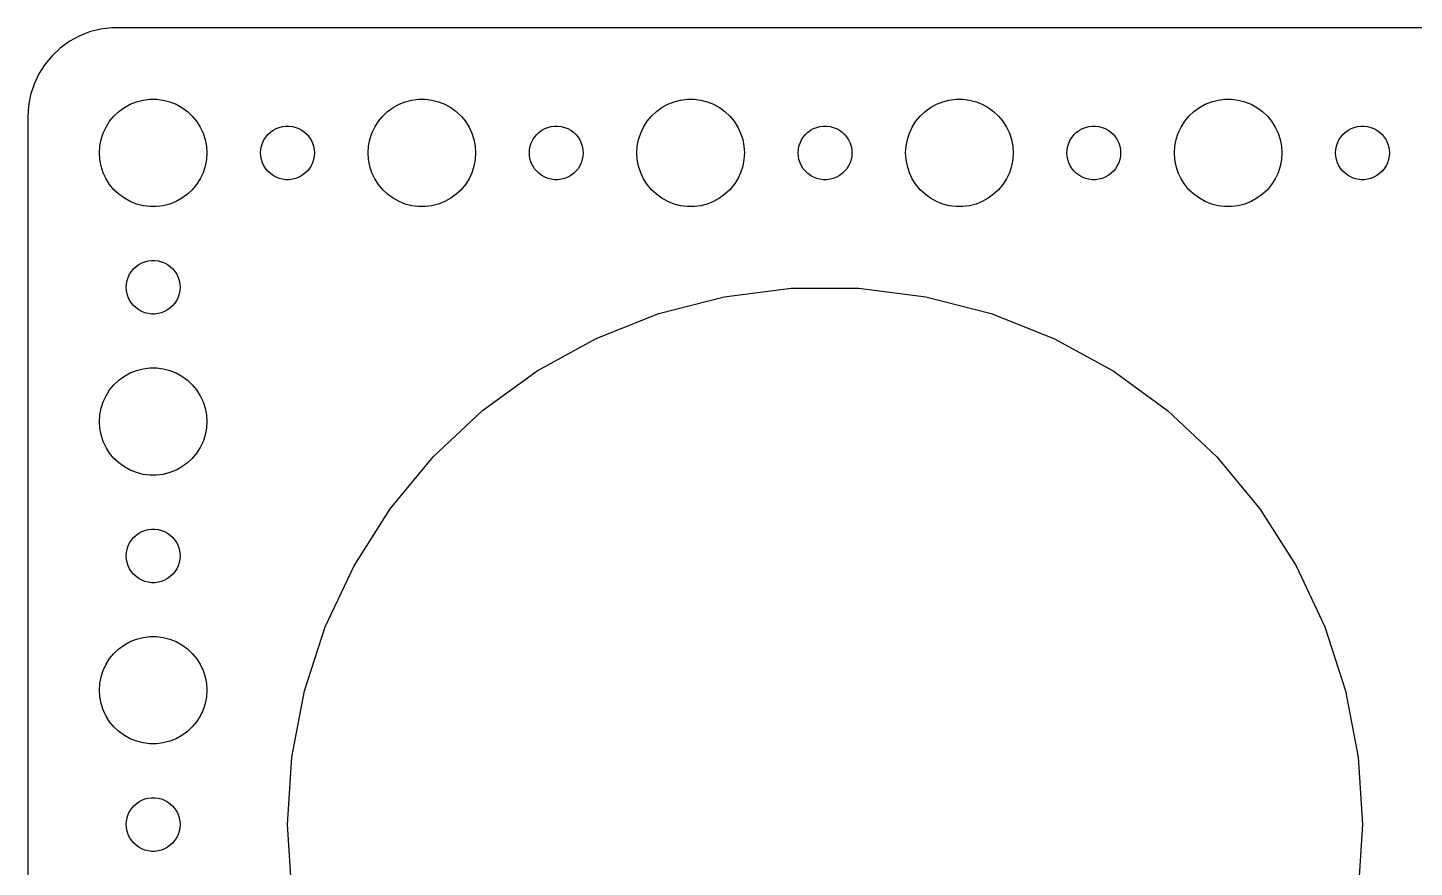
# Model space of a CAD drawing. Header units: metres. Extents: x -142 to 142, y -44 to 44.
# Drawn here: x -142 to -64.6, y -2.4 to 44.5 of the extents above; entities that cross this region are included whole.
import ezdxf

# ---------------------------------------------------------------- set-up
doc = ezdxf.new("R2010")
doc.units = ezdxf.units.M

msp = doc.modelspace()

# ---------------------------------------------------------------- linework, layer by layer
for p, q in [((-138.545, 44.2553), (-139.129, 44.0241)), ((-137.937, 44.4114), (-138.545, 44.2553)), ((-137.314, 44.4901), (-137.937, 44.4114)), ((137.314, 44.4901), (-137.314, 44.4901)), ((-140.187, 43.3526), (-140.645, 42.9227)), ((-139.679, 43.7216), (-140.187, 43.3526)), ((-139.129, 44.0241), (-139.679, 43.7216)), ((-140.645, 42.9227), (-141.045, 42.4389)), ((-141.382, 41.9088), (-141.649, 41.3406)), ((-141.045, 42.4389), (-141.382, 41.9088)), ((-141.649, 41.3406), (-141.843, 40.7434)), ((-141.843, 40.7434), (-141.961, 40.1267)), ((-136.277, 40.2145), (-135.927, 40.3532)), ((-135.927, 40.3532), (-135.562, 40.4469)), ((-135.562, 40.4469), (-135.188, 40.4941)), ((-135.188, 40.4941), (-134.812, 40.4941)), ((-134.812, 40.4941), (-134.438, 40.4469)), ((-134.438, 40.4469), (-134.073, 40.3532)), ((-134.073, 40.3532), (-133.723, 40.2145)), ((-121.277, 40.2145), (-120.927, 40.3532)), ((-120.927, 40.3532), (-120.562, 40.4469)), ((-120.562, 40.4469), (-120.188, 40.4941)), ((-120.188, 40.4941), (-119.812, 40.4941)), ((-119.812, 40.4941), (-119.438, 40.4469)), ((-119.438, 40.4469), (-119.073, 40.3532)), ((-119.073, 40.3532), (-118.723, 40.2145)), ((-106.277, 40.2145), (-105.927, 40.3532)), ((-105.927, 40.3532), (-105.562, 40.4469)), ((-105.562, 40.4469), (-105.188, 40.4941)), ((-105.188, 40.4941), (-104.812, 40.4941)), ((-104.812, 40.4941), (-104.438, 40.4469)), ((-104.438, 40.4469), (-104.073, 40.3532)), ((-104.073, 40.3532), (-103.723, 40.2145)), ((-91.2773, 40.2145), (-90.927, 40.3532)), ((-90.927, 40.3532), (-90.5621, 40.4469)), ((-90.5621, 40.4469), (-90.1884, 40.4941)), ((-90.1884, 40.4941), (-89.8116, 40.4941)), ((-89.8116, 40.4941), (-89.4379, 40.4469)), ((-89.4379, 40.4469), (-89.073, 40.3532)), ((-89.073, 40.3532), (-88.7227, 40.2145)), ((-76.2773, 40.2145), (-75.927, 40.3532)), ((-75.927, 40.3532), (-75.5621, 40.4469)), ((-75.5621, 40.4469), (-75.1884, 40.4941)), ((-75.1884, 40.4941), (-74.8116, 40.4941)), ((-74.8116, 40.4941), (-74.4379, 40.4469)), ((-74.4379, 40.4469), (-74.073, 40.3532)), ((-74.073, 40.3532), (-73.7227, 40.2145)), ((-141.961, 40.1267), (-142, 39.5)), ((-142, 39.5), (-142, -39.5)), ((-137.427, 39.2634), (-137.187, 39.5536)), ((-137.187, 39.5536), (-136.912, 39.8115)), ((-136.912, 39.8115), (-136.607, 40.033)), ((-136.607, 40.033), (-136.277, 40.2145)), ((-133.723, 40.2145), (-133.393, 40.033)), ((-133.393, 40.033), (-133.088, 39.8115)), ((-133.088, 39.8115), (-132.813, 39.5536)), ((-132.813, 39.5536), (-132.573, 39.2634)), ((-122.427, 39.2634), (-122.187, 39.5536)), ((-122.187, 39.5536), (-121.912, 39.8115)), ((-121.912, 39.8115), (-121.607, 40.033)), ((-121.607, 40.033), (-121.277, 40.2145)), ((-118.723, 40.2145), (-118.393, 40.033)), ((-118.393, 40.033), (-118.088, 39.8115)), ((-118.088, 39.8115), (-117.813, 39.5536)), ((-117.813, 39.5536), (-117.573, 39.2634)), ((-107.427, 39.2634), (-107.187, 39.5536)), ((-107.187, 39.5536), (-106.912, 39.8115)), ((-106.912, 39.8115), (-106.607, 40.033)), ((-106.607, 40.033), (-106.277, 40.2145)), ((-103.723, 40.2145), (-103.393, 40.033)), ((-103.393, 40.033), (-103.088, 39.8115)), ((-103.088, 39.8115), (-102.813, 39.5536)), ((-102.813, 39.5536), (-102.573, 39.2634)), ((-92.427, 39.2634), (-92.1869, 39.5536)), ((-92.1869, 39.5536), (-91.9123, 39.8115)), ((-91.9123, 39.8115), (-91.6075, 40.033)), ((-91.6075, 40.033), (-91.2773, 40.2145)), ((-88.7227, 40.2145), (-88.3925, 40.033)), ((-88.3925, 40.033), (-88.0877, 39.8115)), ((-88.0877, 39.8115), (-87.8131, 39.5536)), ((-87.8131, 39.5536), (-87.573, 39.2634)), ((-77.427, 39.2634), (-77.1869, 39.5536)), ((-77.1869, 39.5536), (-76.9123, 39.8115)), ((-76.9123, 39.8115), (-76.6075, 40.033)), ((-76.6075, 40.033), (-76.2773, 40.2145)), ((-73.7227, 40.2145), (-73.3925, 40.033)), ((-73.3925, 40.033), (-73.0877, 39.8115)), ((-73.0877, 39.8115), (-72.8131, 39.5536)), ((-72.8131, 39.5536), (-72.573, 39.2634)), ((-137.789, 38.6044), (-137.629, 38.9453)), ((-137.629, 38.9453), (-137.427, 39.2634)), ((-132.573, 39.2634), (-132.371, 38.9453)), ((-132.371, 38.9453), (-132.211, 38.6044)), ((-128.456, 38.6558), (-128.304, 38.7665)), ((-128.304, 38.7665), (-128.139, 38.8572)), ((-128.139, 38.8572), (-127.964, 38.9266)), ((-127.964, 38.9266), (-127.781, 38.9734)), ((-127.781, 38.9734), (-127.594, 38.997)), ((-127.594, 38.997), (-127.406, 38.997)), ((-127.406, 38.997), (-127.219, 38.9734)), ((-127.219, 38.9734), (-127.036, 38.9266)), ((-127.036, 38.9266), (-126.861, 38.8572)), ((-126.861, 38.8572), (-126.696, 38.7665)), ((-126.696, 38.7665), (-126.544, 38.6558)), ((-122.789, 38.6044), (-122.629, 38.9453)), ((-122.629, 38.9453), (-122.427, 39.2634)), ((-117.573, 39.2634), (-117.371, 38.9453)), ((-117.371, 38.9453), (-117.211, 38.6044)), ((-113.456, 38.6558), (-113.304, 38.7665)), ((-113.304, 38.7665), (-113.139, 38.8572)), ((-113.139, 38.8572), (-112.964, 38.9266)), ((-112.964, 38.9266), (-112.781, 38.9734)), ((-112.781, 38.9734), (-112.594, 38.997)), ((-112.594, 38.997), (-112.406, 38.997)), ((-112.406, 38.997), (-112.219, 38.9734)), ((-112.219, 38.9734), (-112.036, 38.9266)), ((-112.036, 38.9266), (-111.861, 38.8572)), ((-111.861, 38.8572), (-111.696, 38.7665)), ((-111.696, 38.7665), (-111.544, 38.6558)), ((-107.789, 38.6044), (-107.629, 38.9453)), ((-107.629, 38.9453), (-107.427, 39.2634)), ((-102.573, 39.2634), (-102.371, 38.9453)), ((-102.371, 38.9453), (-102.211, 38.6044)), ((-98.4561, 38.6558), (-98.3037, 38.7665)), ((-98.3037, 38.7665), (-98.1387, 38.8572)), ((-98.1387, 38.8572), (-97.9635, 38.9266)), ((-97.9635, 38.9266), (-97.7811, 38.9734)), ((-97.7811, 38.9734), (-97.5942, 38.997)), ((-97.5942, 38.997), (-97.4058, 38.997)), ((-97.4058, 38.997), (-97.2189, 38.9734)), ((-97.2189, 38.9734), (-97.0365, 38.9266)), ((-97.0365, 38.9266), (-96.8613, 38.8572)), ((-96.8613, 38.8572), (-96.6963, 38.7665)), ((-96.6963, 38.7665), (-96.5439, 38.6558)), ((-92.7893, 38.6044), (-92.6289, 38.9453)), ((-92.6289, 38.9453), (-92.427, 39.2634)), ((-87.573, 39.2634), (-87.3711, 38.9453)), ((-87.3711, 38.9453), (-87.2107, 38.6044)), ((-83.4561, 38.6558), (-83.3037, 38.7665)), ((-83.3037, 38.7665), (-83.1387, 38.8572)), ((-83.1387, 38.8572), (-82.9635, 38.9266)), ((-82.9635, 38.9266), (-82.7811, 38.9734)), ((-82.7811, 38.9734), (-82.5942, 38.997)), ((-82.5942, 38.997), (-82.4058, 38.997)), ((-82.4058, 38.997), (-82.2189, 38.9734)), ((-82.2189, 38.9734), (-82.0365, 38.9266)), ((-82.0365, 38.9266), (-81.8613, 38.8572)), ((-81.8613, 38.8572), (-81.6963, 38.7665)), ((-81.6963, 38.7665), (-81.5439, 38.6558)), ((-77.7893, 38.6044), (-77.6289, 38.9453)), ((-77.6289, 38.9453), (-77.427, 39.2634)), ((-72.573, 39.2634), (-72.3711, 38.9453)), ((-72.3711, 38.9453), (-72.2107, 38.6044)), ((-68.4561, 38.6558), (-68.3037, 38.7665)), ((-68.3037, 38.7665), (-68.1387, 38.8572)), ((-68.1387, 38.8572), (-67.9635, 38.9266)), ((-67.9635, 38.9266), (-67.7811, 38.9734)), ((-67.7811, 38.9734), (-67.5942, 38.997)), ((-67.5942, 38.997), (-67.4058, 38.997)), ((-67.4058, 38.997), (-67.2189, 38.9734)), ((-67.2189, 38.9734), (-67.0365, 38.9266)), ((-67.0365, 38.9266), (-66.8613, 38.8572)), ((-66.8613, 38.8572), (-66.6963, 38.7665)), ((-66.6963, 38.7665), (-66.5439, 38.6558)), ((-137.976, 37.876), (-137.906, 38.2461)), ((-137.906, 38.2461), (-137.789, 38.6044)), ((-132.211, 38.6044), (-132.094, 38.2461)), ((-132.094, 38.2461), (-132.024, 37.876)), ((-128.953, 37.873), (-128.895, 38.0522)), ((-128.895, 38.0522), (-128.814, 38.2226)), ((-128.814, 38.2226), (-128.714, 38.3817)), ((-128.714, 38.3817), (-128.593, 38.5268)), ((-128.593, 38.5268), (-128.456, 38.6558)), ((-126.544, 38.6558), (-126.407, 38.5268)), ((-126.407, 38.5268), (-126.286, 38.3817)), ((-126.286, 38.3817), (-126.186, 38.2226)), ((-126.186, 38.2226), (-126.105, 38.0522)), ((-126.105, 38.0522), (-126.047, 37.873)), ((-122.976, 37.876), (-122.906, 38.2461)), ((-122.906, 38.2461), (-122.789, 38.6044)), ((-117.211, 38.6044), (-117.094, 38.2461)), ((-117.094, 38.2461), (-117.024, 37.876)), ((-113.953, 37.873), (-113.895, 38.0522)), ((-113.895, 38.0522), (-113.814, 38.2226)), ((-113.814, 38.2226), (-113.714, 38.3817)), ((-113.714, 38.3817), (-113.593, 38.5268)), ((-113.593, 38.5268), (-113.456, 38.6558)), ((-111.544, 38.6558), (-111.407, 38.5268)), ((-111.407, 38.5268), (-111.286, 38.3817)), ((-111.286, 38.3817), (-111.186, 38.2226)), ((-111.186, 38.2226), (-111.105, 38.0522)), ((-111.105, 38.0522), (-111.047, 37.873)), ((-107.976, 37.876), (-107.906, 38.2461)), ((-107.906, 38.2461), (-107.789, 38.6044)), ((-102.211, 38.6044), (-102.094, 38.2461)), ((-102.094, 38.2461), (-102.024, 37.876)), ((-98.9529, 37.873), (-98.8947, 38.0522)), ((-98.8947, 38.0522), (-98.8145, 38.2226)), ((-98.8145, 38.2226), (-98.7135, 38.3817)), ((-98.7135, 38.3817), (-98.5934, 38.5268)), ((-98.5934, 38.5268), (-98.4561, 38.6558)), ((-96.5439, 38.6558), (-96.4065, 38.5268)), ((-96.4065, 38.5268), (-96.2865, 38.3817)), ((-96.2865, 38.3817), (-96.1855, 38.2226)), ((-96.1855, 38.2226), (-96.1053, 38.0522)), ((-96.1053, 38.0522), (-96.0471, 37.873)), ((-92.9763, 37.876), (-92.9057, 38.2461)), ((-92.9057, 38.2461), (-92.7893, 38.6044)), ((-87.2107, 38.6044), (-87.0943, 38.2461)), ((-87.0943, 38.2461), (-87.0237, 37.876)), ((-83.9529, 37.873), (-83.8947, 38.0522)), ((-83.8947, 38.0522), (-83.8145, 38.2226)), ((-83.8145, 38.2226), (-83.7135, 38.3817)), ((-83.7135, 38.3817), (-83.5934, 38.5268)), ((-83.5934, 38.5268), (-83.4561, 38.6558)), ((-81.5439, 38.6558), (-81.4065, 38.5268)), ((-81.4065, 38.5268), (-81.2865, 38.3817)), ((-81.2865, 38.3817), (-81.1855, 38.2226)), ((-81.1855, 38.2226), (-81.1053, 38.0522)), ((-81.1053, 38.0522), (-81.0471, 37.873)), ((-77.9763, 37.876), (-77.9057, 38.2461)), ((-77.9057, 38.2461), (-77.7893, 38.6044)), ((-72.2107, 38.6044), (-72.0943, 38.2461)), ((-72.0943, 38.2461), (-72.0237, 37.876)), ((-68.9529, 37.873), (-68.8947, 38.0522)), ((-68.8947, 38.0522), (-68.8145, 38.2226)), ((-68.8145, 38.2226), (-68.7135, 38.3817)), ((-68.7135, 38.3817), (-68.5934, 38.5268)), ((-68.5934, 38.5268), (-68.4561, 38.6558)), ((-66.5439, 38.6558), (-66.4065, 38.5268)), ((-66.4065, 38.5268), (-66.2865, 38.3817)), ((-66.2865, 38.3817), (-66.1855, 38.2226)), ((-66.1855, 38.2226), (-66.1053, 38.0522)), ((-66.1053, 38.0522), (-66.0471, 37.873)), ((-138, 37.5), (-137.976, 37.876)), ((-137.976, 37.124), (-138, 37.5)), ((-132.024, 37.876), (-132, 37.5)), ((-132, 37.5), (-132.024, 37.124)), ((-129, 37.5), (-128.988, 37.688)), ((-128.988, 37.312), (-129, 37.5)), ((-128.988, 37.688), (-128.953, 37.873)), ((-128.953, 37.127), (-128.988, 37.312)), ((-126.047, 37.873), (-126.012, 37.688)), ((-126.012, 37.312), (-126.047, 37.127)), ((-126.012, 37.688), (-126, 37.5)), ((-126, 37.5), (-126.012, 37.312)), ((-123, 37.5), (-122.976, 37.876)), ((-122.976, 37.124), (-123, 37.5)), ((-117.024, 37.876), (-117, 37.5)), ((-117, 37.5), (-117.024, 37.124)), ((-114, 37.5), (-113.988, 37.688)), ((-113.988, 37.312), (-114, 37.5)), ((-113.988, 37.688), (-113.953, 37.873)), ((-113.953, 37.127), (-113.988, 37.312)), ((-111.047, 37.873), (-111.012, 37.688)), ((-111.012, 37.312), (-111.047, 37.127)), ((-111.012, 37.688), (-111, 37.5)), ((-111, 37.5), (-111.012, 37.312)), ((-108, 37.5), (-107.976, 37.876)), ((-107.976, 37.124), (-108, 37.5)), ((-102.024, 37.876), (-102, 37.5)), ((-102, 37.5), (-102.024, 37.124)), ((-99, 37.5), (-98.9882, 37.688)), ((-98.9882, 37.312), (-99, 37.5)), ((-98.9882, 37.688), (-98.9529, 37.873)), ((-98.9529, 37.127), (-98.9882, 37.312)), ((-96.0471, 37.873), (-96.0118, 37.688)), ((-96.0118, 37.312), (-96.0471, 37.127)), ((-96.0118, 37.688), (-96, 37.5)), ((-96, 37.5), (-96.0118, 37.312)), ((-93, 37.5), (-92.9763, 37.876)), ((-92.9763, 37.124), (-93, 37.5)), ((-87.0237, 37.876), (-87, 37.5)), ((-87, 37.5), (-87.0237, 37.124)), ((-84, 37.5), (-83.9882, 37.688)), ((-83.9882, 37.312), (-84, 37.5)), ((-83.9882, 37.688), (-83.9529, 37.873)), ((-83.9529, 37.127), (-83.9882, 37.312)), ((-81.0471, 37.873), (-81.0118, 37.688)), ((-81.0118, 37.312), (-81.0471, 37.127)), ((-81.0118, 37.688), (-81, 37.5)), ((-81, 37.5), (-81.0118, 37.312)), ((-78, 37.5), (-77.9763, 37.876)), ((-77.9763, 37.124), (-78, 37.5)), ((-72.0237, 37.876), (-72, 37.5)), ((-72, 37.5), (-72.0237, 37.124)), ((-69, 37.5), (-68.9882, 37.688)), ((-68.9882, 37.312), (-69, 37.5)), ((-68.9882, 37.688), (-68.9529, 37.873)), ((-68.9529, 37.127), (-68.9882, 37.312)), ((-66.0471, 37.873), (-66.0118, 37.688)), ((-66.0118, 37.312), (-66.0471, 37.127)), ((-66.0118, 37.688), (-66, 37.5)), ((-66, 37.5), (-66.0118, 37.312)), ((-137.906, 36.7539), (-137.976, 37.124)), ((-137.789, 36.3956), (-137.906, 36.7539)), ((-137.629, 36.0547), (-137.789, 36.3956)), ((-132.211, 36.3956), (-132.371, 36.0547)), ((-132.094, 36.7539), (-132.211, 36.3956)), ((-132.024, 37.124), (-132.094, 36.7539)), ((-128.895, 36.9478), (-128.953, 37.127)), ((-128.814, 36.7774), (-128.895, 36.9478)), ((-128.714, 36.6183), (-128.814, 36.7774)), ((-128.593, 36.4732), (-128.714, 36.6183)), ((-128.456, 36.3442), (-128.593, 36.4732)), ((-126.407, 36.4732), (-126.544, 36.3442)), ((-126.286, 36.6183), (-126.407, 36.4732)), ((-126.186, 36.7774), (-126.286, 36.6183)), ((-126.105, 36.9478), (-126.186, 36.7774)), ((-126.047, 37.127), (-126.105, 36.9478)), ((-122.906, 36.7539), (-122.976, 37.124)), ((-122.789, 36.3956), (-122.906, 36.7539)), ((-122.629, 36.0547), (-122.789, 36.3956)), ((-117.211, 36.3956), (-117.371, 36.0547)), ((-117.094, 36.7539), (-117.211, 36.3956)), ((-117.024, 37.124), (-117.094, 36.7539)), ((-113.895, 36.9478), (-113.953, 37.127)), ((-113.814, 36.7774), (-113.895, 36.9478)), ((-113.714, 36.6183), (-113.814, 36.7774)), ((-113.593, 36.4732), (-113.714, 36.6183)), ((-113.456, 36.3442), (-113.593, 36.4732)), ((-111.407, 36.4732), (-111.544, 36.3442)), ((-111.286, 36.6183), (-111.407, 36.4732)), ((-111.186, 36.7774), (-111.286, 36.6183)), ((-111.105, 36.9478), (-111.186, 36.7774)), ((-111.047, 37.127), (-111.105, 36.9478)), ((-107.906, 36.7539), (-107.976, 37.124)), ((-107.789, 36.3956), (-107.906, 36.7539)), ((-107.629, 36.0547), (-107.789, 36.3956)), ((-102.211, 36.3956), (-102.371, 36.0547)), ((-102.094, 36.7539), (-102.211, 36.3956)), ((-102.024, 37.124), (-102.094, 36.7539)), ((-98.8947, 36.9478), (-98.9529, 37.127)), ((-98.8145, 36.7774), (-98.8947, 36.9478)), ((-98.7135, 36.6183), (-98.8145, 36.7774)), ((-98.5934, 36.4732), (-98.7135, 36.6183)), ((-98.4561, 36.3442), (-98.5934, 36.4732)), ((-96.4065, 36.4732), (-96.5439, 36.3442)), ((-96.2865, 36.6183), (-96.4065, 36.4732)), ((-96.1855, 36.7774), (-96.2865, 36.6183)), ((-96.1053, 36.9478), (-96.1855, 36.7774)), ((-96.0471, 37.127), (-96.1053, 36.9478)), ((-92.9057, 36.7539), (-92.9763, 37.124)), ((-92.7893, 36.3956), (-92.9057, 36.7539)), ((-92.6289, 36.0547), (-92.7893, 36.3956)), ((-87.2107, 36.3956), (-87.3711, 36.0547)), ((-87.0943, 36.7539), (-87.2107, 36.3956)), ((-87.0237, 37.124), (-87.0943, 36.7539)), ((-83.8947, 36.9478), (-83.9529, 37.127)), ((-83.8145, 36.7774), (-83.8947, 36.9478)), ((-83.7135, 36.6183), (-83.8145, 36.7774)), ((-83.5934, 36.4732), (-83.7135, 36.6183)), ((-83.4561, 36.3442), (-83.5934, 36.4732)), ((-81.4065, 36.4732), (-81.5439, 36.3442)), ((-81.2865, 36.6183), (-81.4065, 36.4732)), ((-81.1855, 36.7774), (-81.2865, 36.6183)), ((-81.1053, 36.9478), (-81.1855, 36.7774)), ((-81.0471, 37.127), (-81.1053, 36.9478)), ((-77.9057, 36.7539), (-77.9763, 37.124)), ((-77.7893, 36.3956), (-77.9057, 36.7539)), ((-77.6289, 36.0547), (-77.7893, 36.3956)), ((-72.2107, 36.3956), (-72.3711, 36.0547)), ((-72.0943, 36.7539), (-72.2107, 36.3956)), ((-72.0237, 37.124), (-72.0943, 36.7539)), ((-68.8947, 36.9478), (-68.9529, 37.127)), ((-68.8145, 36.7774), (-68.8947, 36.9478)), ((-68.7135, 36.6183), (-68.8145, 36.7774)), ((-68.5934, 36.4732), (-68.7135, 36.6183)), ((-68.4561, 36.3442), (-68.5934, 36.4732)), ((-66.4065, 36.4732), (-66.5439, 36.3442)), ((-66.2865, 36.6183), (-66.4065, 36.4732)), ((-66.1855, 36.7774), (-66.2865, 36.6183)), ((-66.1053, 36.9478), (-66.1855, 36.7774)), ((-66.0471, 37.127), (-66.1053, 36.9478)), ((-137.427, 35.7366), (-137.629, 36.0547)), ((-137.187, 35.4464), (-137.427, 35.7366)), ((-132.573, 35.7366), (-132.813, 35.4464)), ((-132.371, 36.0547), (-132.573, 35.7366)), ((-128.304, 36.2335), (-128.456, 36.3442)), ((-128.139, 36.1428), (-128.304, 36.2335)), ((-127.964, 36.0734), (-128.139, 36.1428)), ((-127.781, 36.0266), (-127.964, 36.0734)), ((-127.594, 36.003), (-127.781, 36.0266)), ((-127.406, 36.003), (-127.594, 36.003)), ((-127.219, 36.0266), (-127.406, 36.003)), ((-127.036, 36.0734), (-127.219, 36.0266)), ((-126.861, 36.1428), (-127.036, 36.0734)), ((-126.696, 36.2335), (-126.861, 36.1428)), ((-126.544, 36.3442), (-126.696, 36.2335)), ((-122.427, 35.7366), (-122.629, 36.0547)), ((-122.187, 35.4464), (-122.427, 35.7366)), ((-117.573, 35.7366), (-117.813, 35.4464)), ((-117.371, 36.0547), (-117.573, 35.7366)), ((-113.304, 36.2335), (-113.456, 36.3442)), ((-113.139, 36.1428), (-113.304, 36.2335)), ((-112.964, 36.0734), (-113.139, 36.1428)), ((-112.781, 36.0266), (-112.964, 36.0734)), ((-112.594, 36.003), (-112.781, 36.0266)), ((-112.406, 36.003), (-112.594, 36.003)), ((-112.219, 36.0266), (-112.406, 36.003)), ((-112.036, 36.0734), (-112.219, 36.0266)), ((-111.861, 36.1428), (-112.036, 36.0734)), ((-111.696, 36.2335), (-111.861, 36.1428)), ((-111.544, 36.3442), (-111.696, 36.2335)), ((-107.427, 35.7366), (-107.629, 36.0547)), ((-107.187, 35.4464), (-107.427, 35.7366)), ((-102.573, 35.7366), (-102.813, 35.4464)), ((-102.371, 36.0547), (-102.573, 35.7366)), ((-98.3037, 36.2335), (-98.4561, 36.3442)), ((-98.1387, 36.1428), (-98.3037, 36.2335)), ((-97.9635, 36.0734), (-98.1387, 36.1428)), ((-97.7811, 36.0266), (-97.9635, 36.0734)), ((-97.5942, 36.003), (-97.7811, 36.0266)), ((-97.4058, 36.003), (-97.5942, 36.003)), ((-97.2189, 36.0266), (-97.4058, 36.003)), ((-97.0365, 36.0734), (-97.2189, 36.0266)), ((-96.8613, 36.1428), (-97.0365, 36.0734)), ((-96.6963, 36.2335), (-96.8613, 36.1428)), ((-96.5439, 36.3442), (-96.6963, 36.2335)), ((-92.427, 35.7366), (-92.6289, 36.0547)), ((-92.1869, 35.4464), (-92.427, 35.7366)), ((-87.573, 35.7366), (-87.8131, 35.4464)), ((-87.3711, 36.0547), (-87.573, 35.7366)), ((-83.3037, 36.2335), (-83.4561, 36.3442)), ((-83.1387, 36.1428), (-83.3037, 36.2335)), ((-82.9635, 36.0734), (-83.1387, 36.1428)), ((-82.7811, 36.0266), (-82.9635, 36.0734)), ((-82.5942, 36.003), (-82.7811, 36.0266)), ((-82.4058, 36.003), (-82.5942, 36.003)), ((-82.2189, 36.0266), (-82.4058, 36.003)), ((-82.0365, 36.0734), (-82.2189, 36.0266)), ((-81.8613, 36.1428), (-82.0365, 36.0734)), ((-81.6963, 36.2335), (-81.8613, 36.1428)), ((-81.5439, 36.3442), (-81.6963, 36.2335)), ((-77.427, 35.7366), (-77.6289, 36.0547)), ((-77.1869, 35.4464), (-77.427, 35.7366)), ((-72.573, 35.7366), (-72.8131, 35.4464)), ((-72.3711, 36.0547), (-72.573, 35.7366)), ((-68.3037, 36.2335), (-68.4561, 36.3442)), ((-68.1387, 36.1428), (-68.3037, 36.2335)), ((-67.9635, 36.0734), (-68.1387, 36.1428)), ((-67.7811, 36.0266), (-67.9635, 36.0734)), ((-67.5942, 36.003), (-67.7811, 36.0266)), ((-67.4058, 36.003), (-67.5942, 36.003)), ((-67.2189, 36.0266), (-67.4058, 36.003)), ((-67.0365, 36.0734), (-67.2189, 36.0266)), ((-66.8613, 36.1428), (-67.0365, 36.0734)), ((-66.6963, 36.2335), (-66.8613, 36.1428)), ((-66.5439, 36.3442), (-66.6963, 36.2335)), ((-136.912, 35.1885), (-137.187, 35.4464)), ((-136.607, 34.967), (-136.912, 35.1885)), ((-136.277, 34.7855), (-136.607, 34.967)), ((-133.393, 34.967), (-133.723, 34.7855)), ((-133.088, 35.1885), (-133.393, 34.967)), ((-132.813, 35.4464), (-133.088, 35.1885)), ((-121.912, 35.1885), (-122.187, 35.4464)), ((-121.607, 34.967), (-121.912, 35.1885)), ((-121.277, 34.7855), (-121.607, 34.967)), ((-118.393, 34.967), (-118.723, 34.7855)), ((-118.088, 35.1885), (-118.393, 34.967)), ((-117.813, 35.4464), (-118.088, 35.1885)), ((-106.912, 35.1885), (-107.187, 35.4464)), ((-106.607, 34.967), (-106.912, 35.1885)), ((-106.277, 34.7855), (-106.607, 34.967)), ((-103.393, 34.967), (-103.723, 34.7855)), ((-103.088, 35.1885), (-103.393, 34.967)), ((-102.813, 35.4464), (-103.088, 35.1885)), ((-91.9123, 35.1885), (-92.1869, 35.4464)), ((-91.6075, 34.967), (-91.9123, 35.1885)), ((-91.2773, 34.7855), (-91.6075, 34.967)), ((-88.3925, 34.967), (-88.7227, 34.7855)), ((-88.0877, 35.1885), (-88.3925, 34.967)), ((-87.8131, 35.4464), (-88.0877, 35.1885)), ((-76.9123, 35.1885), (-77.1869, 35.4464)), ((-76.6075, 34.967), (-76.9123, 35.1885)), ((-76.2773, 34.7855), (-76.6075, 34.967)), ((-73.3925, 34.967), (-73.7227, 34.7855)), ((-73.0877, 35.1885), (-73.3925, 34.967)), ((-72.8131, 35.4464), (-73.0877, 35.1885)), ((-135.927, 34.6468), (-136.277, 34.7855)), ((-135.562, 34.5531), (-135.927, 34.6468)), ((-135.188, 34.5059), (-135.562, 34.5531)), ((-134.812, 34.5059), (-135.188, 34.5059)), ((-134.438, 34.5531), (-134.812, 34.5059)), ((-134.073, 34.6468), (-134.438, 34.5531)), ((-133.723, 34.7855), (-134.073, 34.6468)), ((-120.927, 34.6468), (-121.277, 34.7855)), ((-120.562, 34.5531), (-120.927, 34.6468)), ((-120.188, 34.5059), (-120.562, 34.5531)), ((-119.812, 34.5059), (-120.188, 34.5059)), ((-119.438, 34.5531), (-119.812, 34.5059)), ((-119.073, 34.6468), (-119.438, 34.5531)), ((-118.723, 34.7855), (-119.073, 34.6468)), ((-105.927, 34.6468), (-106.277, 34.7855)), ((-105.562, 34.5531), (-105.927, 34.6468)), ((-105.188, 34.5059), (-105.562, 34.5531)), ((-104.812, 34.5059), (-105.188, 34.5059)), ((-104.438, 34.5531), (-104.812, 34.5059)), ((-104.073, 34.6468), (-104.438, 34.5531)), ((-103.723, 34.7855), (-104.073, 34.6468)), ((-90.927, 34.6468), (-91.2773, 34.7855)), ((-90.5621, 34.5531), (-90.927, 34.6468)), ((-90.1884, 34.5059), (-90.5621, 34.5531)), ((-89.8116, 34.5059), (-90.1884, 34.5059)), ((-89.4379, 34.5531), (-89.8116, 34.5059)), ((-89.073, 34.6468), (-89.4379, 34.5531)), ((-88.7227, 34.7855), (-89.073, 34.6468)), ((-75.927, 34.6468), (-76.2773, 34.7855)), ((-75.5621, 34.5531), (-75.927, 34.6468)), ((-75.1884, 34.5059), (-75.5621, 34.5531)), ((-74.8116, 34.5059), (-75.1884, 34.5059)), ((-74.4379, 34.5531), (-74.8116, 34.5059)), ((-74.073, 34.6468), (-74.4379, 34.5531)), ((-73.7227, 34.7855), (-74.073, 34.6468)), ((-136.214, 30.8817), (-136.093, 31.0268)), ((-136.093, 31.0268), (-135.956, 31.1558)), ((-135.956, 31.1558), (-135.804, 31.2665)), ((-135.804, 31.2665), (-135.639, 31.3572)), ((-135.639, 31.3572), (-135.464, 31.4266)), ((-135.464, 31.4266), (-135.281, 31.4734)), ((-135.281, 31.4734), (-135.094, 31.497)), ((-135.094, 31.497), (-134.906, 31.497)), ((-134.906, 31.497), (-134.719, 31.4734)), ((-134.719, 31.4734), (-134.536, 31.4266)), ((-134.536, 31.4266), (-134.361, 31.3572)), ((-134.361, 31.3572), (-134.196, 31.2665)), ((-134.196, 31.2665), (-134.044, 31.1558)), ((-134.044, 31.1558), (-133.907, 31.0268)), ((-133.907, 31.0268), (-133.786, 30.8817)), ((-136.5, 30), (-136.488, 30.188)), ((-136.488, 30.188), (-136.453, 30.373)), ((-136.453, 30.373), (-136.395, 30.5522)), ((-136.395, 30.5522), (-136.314, 30.7226)), ((-136.314, 30.7226), (-136.214, 30.8817)), ((-133.786, 30.8817), (-133.686, 30.7226)), ((-133.686, 30.7226), (-133.605, 30.5522)), ((-133.605, 30.5522), (-133.547, 30.373)), ((-133.547, 30.373), (-133.512, 30.188)), ((-133.512, 30.188), (-133.5, 30)), ((-136.488, 29.812), (-136.5, 30)), ((-136.453, 29.627), (-136.488, 29.812)), ((-136.395, 29.4478), (-136.453, 29.627)), ((-136.314, 29.2774), (-136.395, 29.4478)), ((-133.605, 29.4478), (-133.686, 29.2774)), ((-133.547, 29.627), (-133.605, 29.4478)), ((-133.512, 29.812), (-133.547, 29.627)), ((-133.5, 30), (-133.512, 29.812)), ((-106.771, 28.5317), (-103.121, 29.4686)), ((-103.121, 29.4686), (-99.3837, 29.9408)), ((-99.3837, 29.9408), (-95.6163, 29.9408)), ((-95.6163, 29.9408), (-91.8786, 29.4686)), ((-91.8786, 29.4686), (-88.2295, 28.5317)), ((-136.214, 29.1183), (-136.314, 29.2774)), ((-136.093, 28.9732), (-136.214, 29.1183)), ((-135.956, 28.8442), (-136.093, 28.9732)), ((-135.804, 28.7335), (-135.956, 28.8442)), ((-135.639, 28.6427), (-135.804, 28.7335)), ((-135.464, 28.5734), (-135.639, 28.6427)), ((-134.361, 28.6427), (-134.536, 28.5734)), ((-134.196, 28.7335), (-134.361, 28.6427)), ((-134.044, 28.8442), (-134.196, 28.7335)), ((-133.907, 28.9732), (-134.044, 28.8442)), ((-133.786, 29.1183), (-133.907, 28.9732)), ((-133.686, 29.2774), (-133.786, 29.1183)), ((-135.281, 28.5266), (-135.464, 28.5734)), ((-135.094, 28.503), (-135.281, 28.5266)), ((-134.906, 28.503), (-135.094, 28.503)), ((-134.719, 28.5266), (-134.906, 28.503)), ((-134.536, 28.5734), (-134.719, 28.5266)), ((-110.273, 27.1448), (-106.771, 28.5317)), ((-88.2295, 28.5317), (-84.7266, 27.1448)), ((-113.575, 25.3298), (-110.273, 27.1448)), ((-84.7266, 27.1448), (-81.4252, 25.3298)), ((-137.187, 24.5536), (-136.912, 24.8115)), ((-136.912, 24.8115), (-136.607, 25.033)), ((-136.607, 25.033), (-136.277, 25.2145)), ((-136.277, 25.2145), (-135.927, 25.3532)), ((-135.927, 25.3532), (-135.562, 25.4469)), ((-135.562, 25.4469), (-135.188, 25.4941)), ((-135.188, 25.4941), (-134.812, 25.4941)), ((-134.812, 25.4941), (-134.438, 25.4469)), ((-134.438, 25.4469), (-134.073, 25.3532)), ((-134.073, 25.3532), (-133.723, 25.2145)), ((-133.723, 25.2145), (-133.393, 25.033)), ((-133.393, 25.033), (-133.088, 24.8115)), ((-133.088, 24.8115), (-132.813, 24.5536)), ((-116.623, 23.1154), (-113.575, 25.3298)), ((-81.4252, 25.3298), (-78.3773, 23.1154)), ((-137.629, 23.9453), (-137.427, 24.2634)), ((-137.427, 24.2634), (-137.187, 24.5536)), ((-132.813, 24.5536), (-132.573, 24.2634)), ((-132.573, 24.2634), (-132.371, 23.9453)), ((-137.976, 22.876), (-137.906, 23.2461)), ((-137.906, 23.2461), (-137.789, 23.6044)), ((-137.789, 23.6044), (-137.629, 23.9453)), ((-132.371, 23.9453), (-132.211, 23.6044)), ((-132.211, 23.6044), (-132.094, 23.2461)), ((-132.094, 23.2461), (-132.024, 22.876)), ((-138, 22.5), (-137.976, 22.876)), ((-137.976, 22.124), (-138, 22.5)), ((-132.024, 22.876), (-132, 22.5)), ((-132, 22.5), (-132.024, 22.124)), ((-119.369, 20.5364), (-116.623, 23.1154)), ((-78.3773, 23.1154), (-75.6309, 20.5364)), ((-137.906, 21.7539), (-137.976, 22.124)), ((-137.789, 21.3956), (-137.906, 21.7539)), ((-132.094, 21.7539), (-132.211, 21.3956)), ((-132.024, 22.124), (-132.094, 21.7539)), ((-137.629, 21.0547), (-137.789, 21.3956)), ((-137.427, 20.7366), (-137.629, 21.0547)), ((-132.371, 21.0547), (-132.573, 20.7366)), ((-132.211, 21.3956), (-132.371, 21.0547)), ((-137.187, 20.4464), (-137.427, 20.7366)), ((-136.912, 20.1884), (-137.187, 20.4464)), ((-136.607, 19.967), (-136.912, 20.1884)), ((-133.088, 20.1884), (-133.393, 19.967)), ((-132.813, 20.4464), (-133.088, 20.1884)), ((-132.573, 20.7366), (-132.813, 20.4464)), ((-121.771, 17.6335), (-119.369, 20.5364)), ((-75.6309, 20.5364), (-73.2295, 17.6335)), ((-136.277, 19.7855), (-136.607, 19.967)), ((-135.927, 19.6468), (-136.277, 19.7855)), ((-135.562, 19.5531), (-135.927, 19.6468)), ((-135.188, 19.5059), (-135.562, 19.5531)), ((-134.812, 19.5059), (-135.188, 19.5059)), ((-134.438, 19.5531), (-134.812, 19.5059)), ((-134.073, 19.6468), (-134.438, 19.5531)), ((-133.723, 19.7855), (-134.073, 19.6468)), ((-133.393, 19.967), (-133.723, 19.7855)), ((-123.789, 14.4526), (-121.771, 17.6335)), ((-73.2295, 17.6335), (-71.2108, 14.4526)), ((-135.956, 16.1558), (-135.804, 16.2665)), ((-135.804, 16.2665), (-135.639, 16.3572)), ((-135.639, 16.3572), (-135.464, 16.4266)), ((-135.464, 16.4266), (-135.281, 16.4734)), ((-135.281, 16.4734), (-135.094, 16.497)), ((-135.094, 16.497), (-134.906, 16.497)), ((-134.906, 16.497), (-134.719, 16.4734)), ((-134.719, 16.4734), (-134.536, 16.4266)), ((-134.536, 16.4266), (-134.361, 16.3572)), ((-134.361, 16.3572), (-134.196, 16.2665)), ((-134.196, 16.2665), (-134.044, 16.1558)), ((-136.453, 15.373), (-136.395, 15.5522)), ((-136.395, 15.5522), (-136.314, 15.7226)), ((-136.314, 15.7226), (-136.214, 15.8817)), ((-136.214, 15.8817), (-136.093, 16.0268)), ((-136.093, 16.0268), (-135.956, 16.1558)), ((-134.044, 16.1558), (-133.907, 16.0268)), ((-133.907, 16.0268), (-133.786, 15.8817)), ((-133.786, 15.8817), (-133.686, 15.7226)), ((-133.686, 15.7226), (-133.605, 15.5522)), ((-133.605, 15.5522), (-133.547, 15.373)), ((-136.5, 15), (-136.488, 15.188)), ((-136.488, 14.812), (-136.5, 15)), ((-136.488, 15.188), (-136.453, 15.373)), ((-136.453, 14.627), (-136.488, 14.812)), ((-133.547, 15.373), (-133.512, 15.188)), ((-133.512, 14.812), (-133.547, 14.627)), ((-133.512, 15.188), (-133.5, 15)), ((-133.5, 15), (-133.512, 14.812)), ((-136.395, 14.4478), (-136.453, 14.627)), ((-136.314, 14.2774), (-136.395, 14.4478)), ((-136.214, 14.1183), (-136.314, 14.2774)), ((-136.093, 13.9732), (-136.214, 14.1183)), ((-135.956, 13.8442), (-136.093, 13.9732)), ((-133.907, 13.9732), (-134.044, 13.8442)), ((-133.786, 14.1183), (-133.907, 13.9732)), ((-133.686, 14.2774), (-133.786, 14.1183)), ((-133.605, 14.4478), (-133.686, 14.2774)), ((-133.547, 14.627), (-133.605, 14.4478)), ((-125.393, 11.0437), (-123.789, 14.4526)), ((-71.2108, 14.4526), (-69.6067, 11.0437)), ((-135.804, 13.7335), (-135.956, 13.8442)), ((-135.639, 13.6427), (-135.804, 13.7335)), ((-135.464, 13.5734), (-135.639, 13.6427)), ((-135.281, 13.5266), (-135.464, 13.5734)), ((-135.094, 13.5029), (-135.281, 13.5266)), ((-134.906, 13.5029), (-135.094, 13.5029)), ((-134.719, 13.5266), (-134.906, 13.5029)), ((-134.536, 13.5734), (-134.719, 13.5266)), ((-134.361, 13.6427), (-134.536, 13.5734)), ((-134.196, 13.7335), (-134.361, 13.6427)), ((-134.044, 13.8442), (-134.196, 13.7335)), ((-126.557, 7.46069), (-125.393, 11.0437)), ((-69.6067, 11.0437), (-68.4425, 7.46069)), ((-136.607, 10.033), (-136.277, 10.2145)), ((-136.277, 10.2145), (-135.927, 10.3532)), ((-135.927, 10.3532), (-135.562, 10.4469)), ((-135.562, 10.4469), (-135.188, 10.4941)), ((-135.188, 10.4941), (-134.812, 10.4941)), ((-134.812, 10.4941), (-134.438, 10.4469)), ((-134.438, 10.4469), (-134.073, 10.3532)), ((-134.073, 10.3532), (-133.723, 10.2145)), ((-133.723, 10.2145), (-133.393, 10.033)), ((-137.427, 9.26335), (-137.187, 9.55363)), ((-137.187, 9.55363), (-136.912, 9.81154)), ((-136.912, 9.81154), (-136.607, 10.033)), ((-133.393, 10.033), (-133.088, 9.81154)), ((-133.088, 9.81154), (-132.813, 9.55363)), ((-132.813, 9.55363), (-132.573, 9.26335)), ((-137.906, 8.24606), (-137.789, 8.60437)), ((-137.789, 8.60437), (-137.629, 8.94525)), ((-137.629, 8.94525), (-137.427, 9.26335)), ((-132.573, 9.26335), (-132.371, 8.94525)), ((-132.371, 8.94525), (-132.211, 8.60437)), ((-132.211, 8.60437), (-132.094, 8.24606)), ((-138, 7.5), (-137.976, 7.87599)), ((-137.976, 7.87599), (-137.906, 8.24606)), ((-132.094, 8.24606), (-132.024, 7.87599)), ((-132.024, 7.87599), (-132, 7.5)), ((-137.976, 7.12399), (-138, 7.5)), ((-137.906, 6.75392), (-137.976, 7.12399)), ((-132.024, 7.12399), (-132.094, 6.75392)), ((-132, 7.5), (-132.024, 7.12399)), ((-127.263, 3.75999), (-126.557, 7.46069)), ((-68.4425, 7.46069), (-67.7366, 3.75999)), ((-137.789, 6.39561), (-137.906, 6.75392)), ((-137.629, 6.05473), (-137.789, 6.39561)), ((-132.211, 6.39561), (-132.371, 6.05473)), ((-132.094, 6.75392), (-132.211, 6.39561)), ((-137.427, 5.73663), (-137.629, 6.05473)), ((-137.187, 5.44635), (-137.427, 5.73663)), ((-136.912, 5.18845), (-137.187, 5.44635)), ((-132.813, 5.44635), (-133.088, 5.18845)), ((-132.573, 5.73663), (-132.813, 5.44635)), ((-132.371, 6.05473), (-132.573, 5.73663)), ((-136.607, 4.96701), (-136.912, 5.18845)), ((-136.277, 4.78551), (-136.607, 4.96701)), ((-135.927, 4.64682), (-136.277, 4.78551)), ((-135.562, 4.55313), (-135.927, 4.64682)), ((-134.073, 4.64682), (-134.438, 4.55313)), ((-133.723, 4.78551), (-134.073, 4.64682)), ((-133.393, 4.96701), (-133.723, 4.78551)), ((-133.088, 5.18845), (-133.393, 4.96701)), ((-135.188, 4.50591), (-135.562, 4.55313)), ((-134.812, 4.50591), (-135.188, 4.50591)), ((-134.438, 4.55313), (-134.812, 4.50591)), ((-127.5, 0), (-127.263, 3.75999)), ((-67.7366, 3.75999), (-67.5, 0)), ((-136.314, 0.72263), (-136.214, 0.88167)), ((-136.214, 0.88167), (-136.093, 1.02681)), ((-136.093, 1.02681), (-135.956, 1.15576)), ((-135.956, 1.15576), (-135.804, 1.26648)), ((-135.804, 1.26648), (-135.639, 1.35724)), ((-135.639, 1.35724), (-135.464, 1.42657)), ((-135.464, 1.42657), (-135.281, 1.47342)), ((-135.281, 1.47342), (-135.094, 1.49704)), ((-135.094, 1.49704), (-134.906, 1.49704)), ((-134.906, 1.49704), (-134.719, 1.47342)), ((-134.719, 1.47342), (-134.536, 1.42657)), ((-134.536, 1.42657), (-134.361, 1.35724)), ((-134.361, 1.35724), (-134.196, 1.26648)), ((-134.196, 1.26648), (-134.044, 1.15576)), ((-134.044, 1.15576), (-133.907, 1.02681)), ((-133.907, 1.02681), (-133.786, 0.88167)), ((-133.786, 0.88167), (-133.686, 0.72263)), ((-136.5, 0), (-136.488, 0.18799)), ((-136.488, -0.18799), (-136.5, 0)), ((-136.488, 0.18799), (-136.453, 0.37303)), ((-136.453, 0.37303), (-136.395, 0.55219)), ((-136.395, 0.55219), (-136.314, 0.72263)), ((-133.686, 0.72263), (-133.605, 0.55219)), ((-133.605, 0.55219), (-133.547, 0.37303)), ((-133.547, 0.37303), (-133.512, 0.18799)), ((-133.512, 0.18799), (-133.5, 0)), ((-133.5, 0), (-133.512, -0.18799)), ((-127.263, -3.75999), (-127.5, 0)), ((-67.5, 0), (-67.7366, -3.75999)), ((-136.453, -0.37303), (-136.488, -0.18799)), ((-136.395, -0.55219), (-136.453, -0.37303)), ((-136.314, -0.72263), (-136.395, -0.55219)), ((-136.214, -0.88167), (-136.314, -0.72263)), ((-133.686, -0.72263), (-133.786, -0.88167)), ((-133.605, -0.55219), (-133.686, -0.72263)), ((-133.547, -0.37303), (-133.605, -0.55219)), ((-133.512, -0.18799), (-133.547, -0.37303)), ((-136.093, -1.02681), (-136.214, -0.88167)), ((-135.956, -1.15576), (-136.093, -1.02681)), ((-135.804, -1.26648), (-135.956, -1.15576)), ((-135.639, -1.35724), (-135.804, -1.26648)), ((-135.464, -1.42657), (-135.639, -1.35724)), ((-135.281, -1.47342), (-135.464, -1.42657)), ((-135.094, -1.49704), (-135.281, -1.47342)), ((-134.906, -1.49704), (-135.094, -1.49704)), ((-134.719, -1.47342), (-134.906, -1.49704)), ((-134.536, -1.42657), (-134.719, -1.47342)), ((-134.361, -1.35724), (-134.536, -1.42657)), ((-134.196, -1.26648), (-134.361, -1.35724)), ((-134.044, -1.15576), (-134.196, -1.26648)), ((-133.907, -1.02681), (-134.044, -1.15576)), ((-133.786, -0.88167), (-133.907, -1.02681))]:
    msp.add_line(p, q)

doc.saveas('drawing.dxf')
